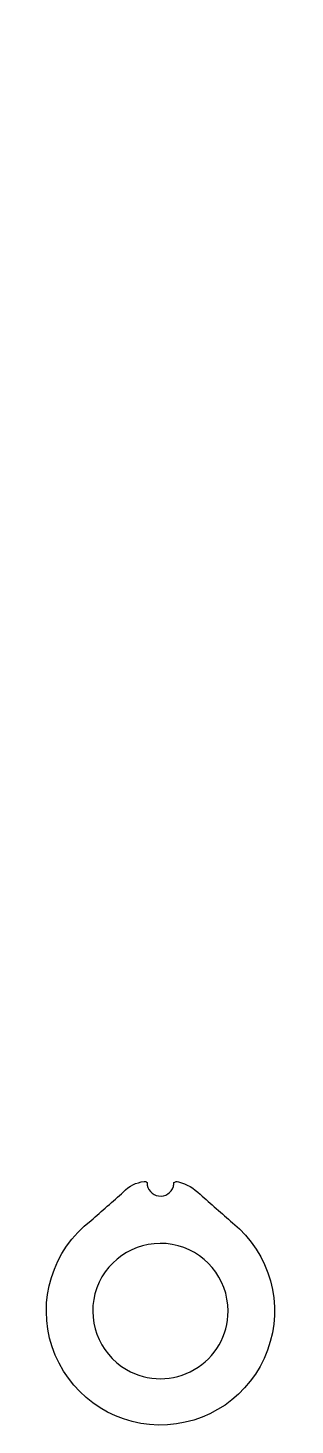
# Model space of a CAD drawing. Header units: millimetres. Extents: x -121 to 123, y -105 to 1176.
import ezdxf

# ---------------------------------------------------------------- set-up
doc = ezdxf.new("R2010")
doc.units = ezdxf.units.MM
doc.layers.add('Default', color=70, linetype='Continuous')

msp = doc.modelspace()

# ---------------------------------------------------------------- linework, layer by layer
at = {"layer": 'Default'}
for points in [[(-121.4, 1176.2)], [(-121.4, 1176.2)], [(-117.4, 1176.2)], [(123.4, 1176.2)]]:
    msp.add_lwpolyline(points, close=True, dxfattribs=at)
for points in [[(11.9, 114.3, 0.070378), (12.4, 117.7, -0.231854), (16.6, 118.6, -0.120836), (36.3, 107.1, 0.002787), (66.2, 80.9, -2.874811), (-63.5, 83, 0.000038), (-33.8, 109.2, -0.176711), (-14.9, 118.8, -0.305005), (-12.2, 117.7, 0.87016)], [(62, 0, 1.732051), (-31, -53.7, 0.57735)]]:
    msp.add_lwpolyline(points, format="xyb", close=True, dxfattribs=at)

doc.saveas('drawing.dxf')
